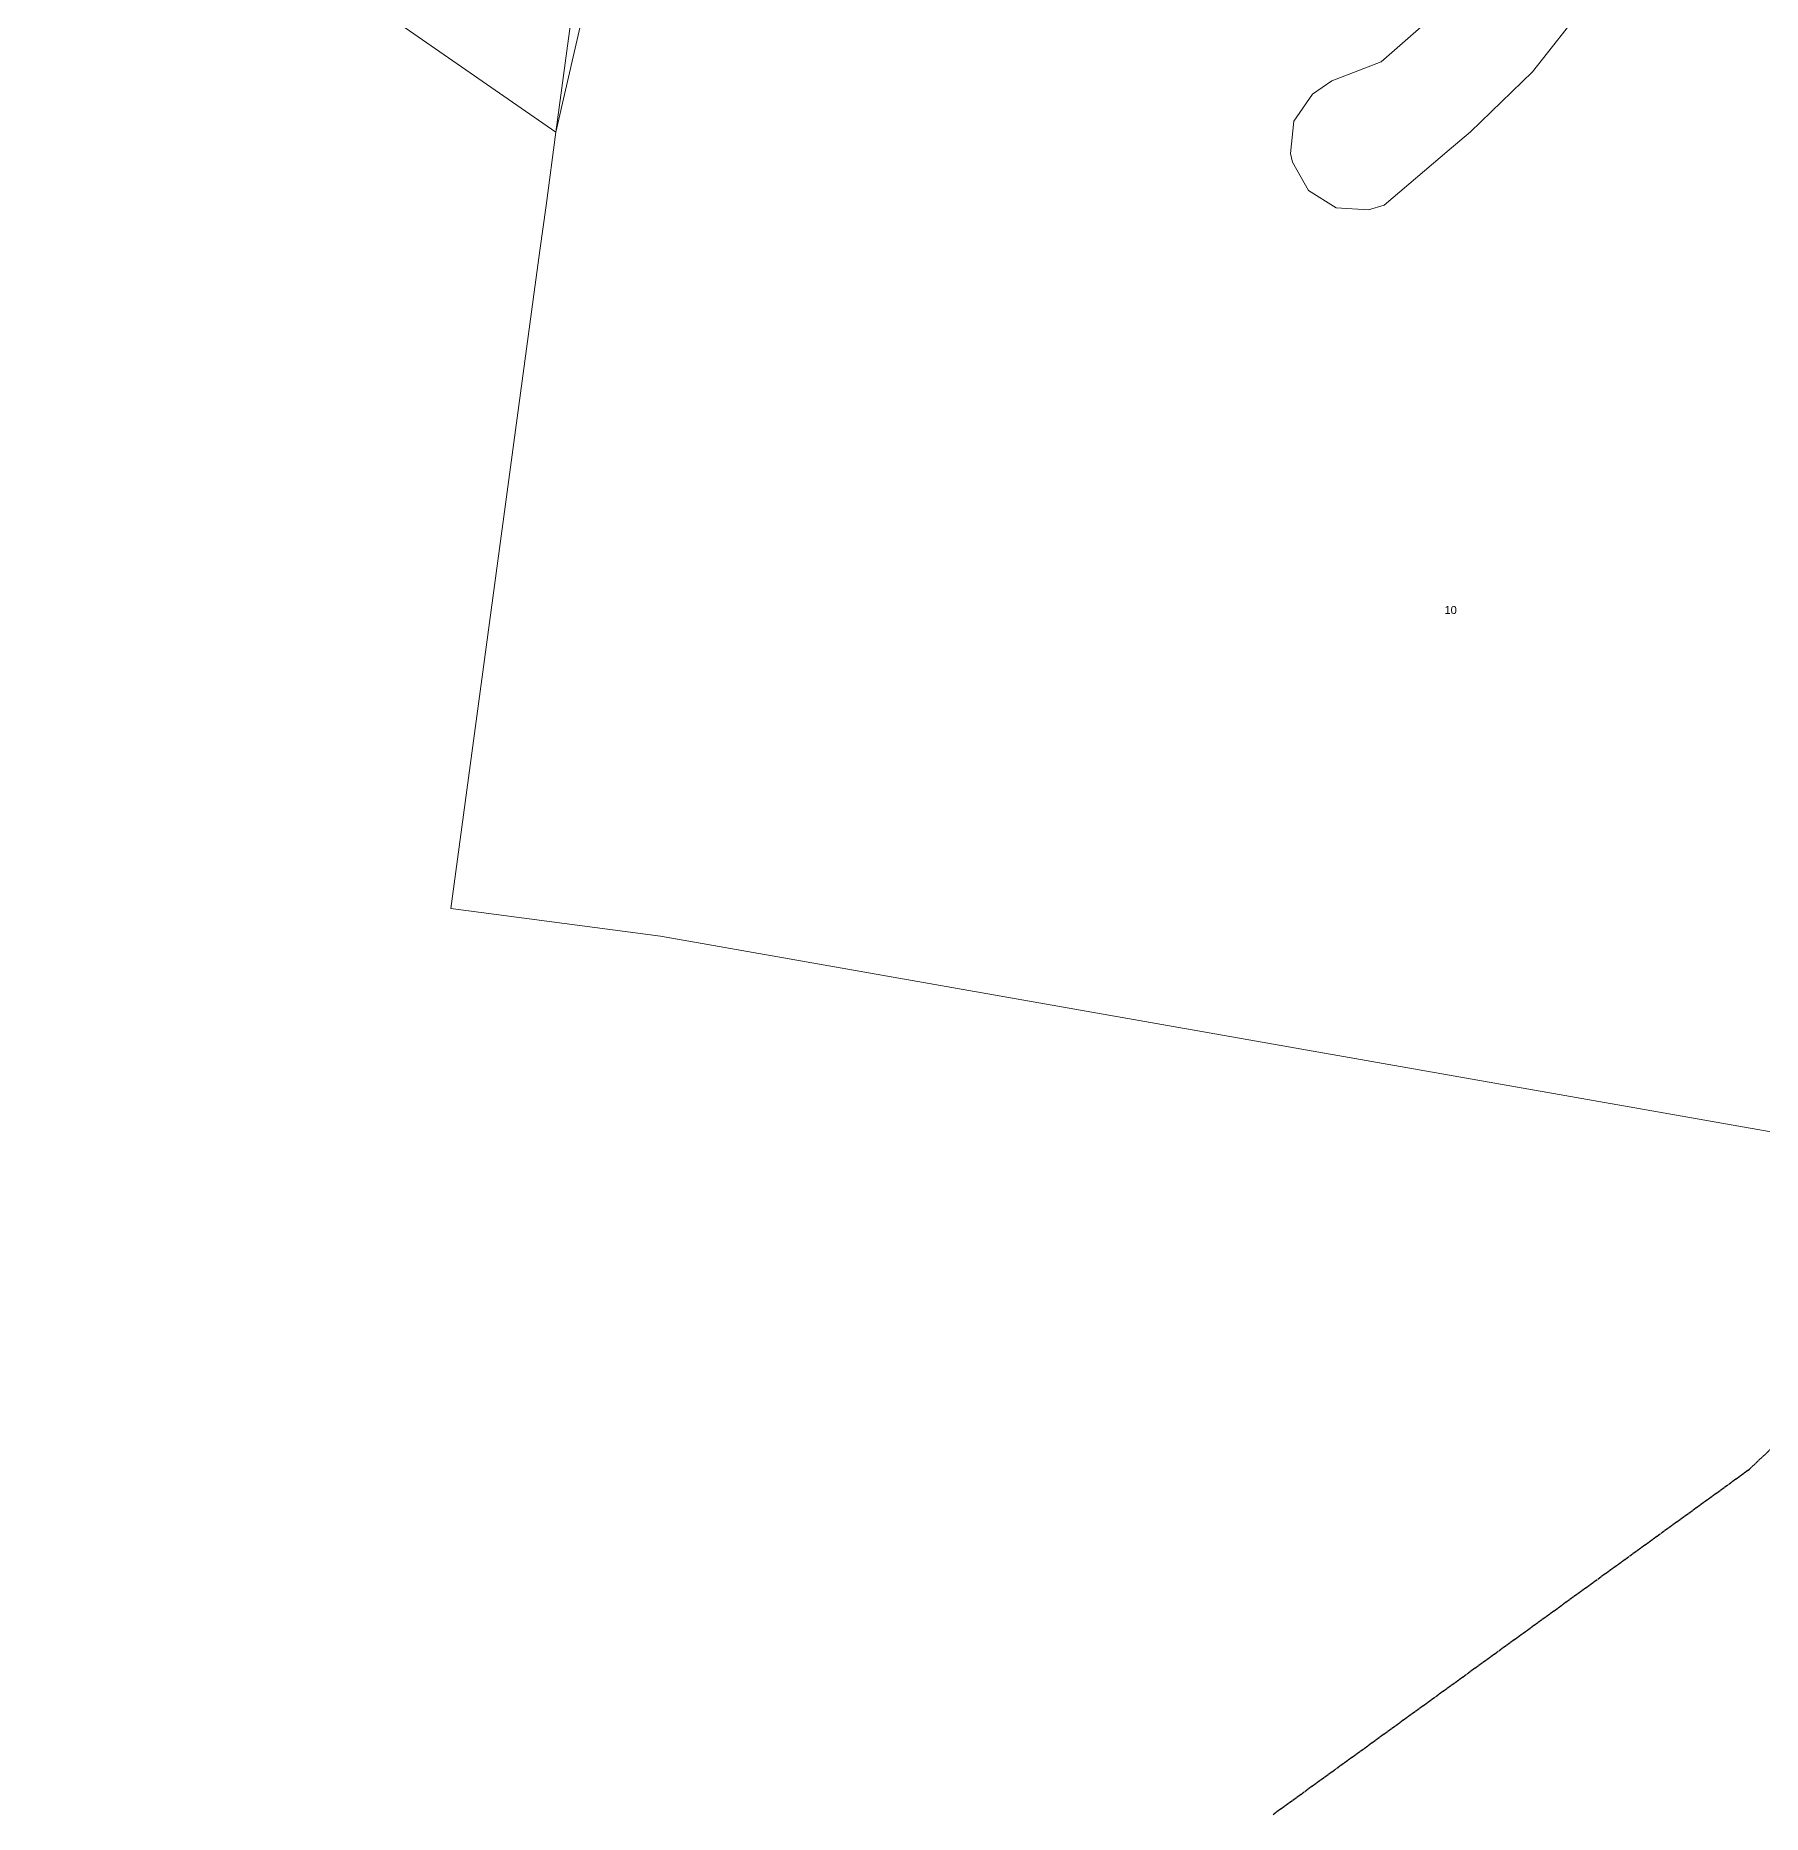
# Model space of a CAD drawing. Header units: metres. Extents: x 268626 to 271256, y 6186812 to 6188765.
# Drawn here: x 268819.1 to 269207.6, y 6186820.7 to 6187220.8 of the extents above; entities that cross this region are included whole.
import ezdxf

# ---------------------------------------------------------------- set-up
doc = ezdxf.new("R2010")
doc.units = ezdxf.units.M
doc.linetypes.add('Cable Exist OH', pattern=[1, 1, 0])
for name, color, linetype, lineweight in [('Cadastre Land Parcels_SP_EXT', 96, 'Continuous', 15), ('Cadastre Roads_SP_EXT', 54, 'Continuous', 15), ('Mains_HV_EXT', 11, 'Continuous', 25)]:
    doc.layers.add(name, color=color, linetype=linetype, lineweight=lineweight)
doc.styles.get("Standard").update_dxf_attribs({"font": 'arial.ttf'})

msp = doc.modelspace()

# ---------------------------------------------------------------- linework, layer by layer
at = {"layer": 'Cadastre Land Parcels_SP_EXT', "linetype": 'Continuous'}
for points in [[(268985.5385, 6187413.8508), (268936.1796, 6187199.1075), (268933.9452, 6187182.5898), (268932.5758, 6187172.464), (268931.0824, 6187161.4249), (268912.558, 6187024.4701), (268959.6919, 6187018.2343), (269212.9205, 6186973.6751), (269214.3447, 6186975.1491), (269222.7086, 6186984.8662), (269238.478, 6187003.1851), (269254.7402, 6187022.0772), (269271.3888, 6187041.4177), (269275.6565, 6187047.3738), (269283.8261, 6187058.7764), (269317.6683, 6187106.0093), (269337.4949, 6187134.6734), (269350.3291, 6187153.2267), (269327.9786, 6187156.2724), (269359.539, 6187201.8974), (269216.1946, 6187321.4122)], [(269167.8991, 6187227.9648), (269155.8432, 6187212.669), (269141.9263, 6187199.1608), (269137.0836, 6187195.1126), (269122.477, 6187182.6488), (269118.969, 6187181.5957), (269111.6908, 6187182.1125), (269111.6908, 6187182.1125), (269105.4643, 6187185.9577), (269101.8486, 6187192.336), (269101.3963, 6187194.3137), (269102.1988, 6187201.6106), (269106.3488, 6187207.6245), (269110.6927, 6187210.6753), (269121.8021, 6187214.9058), (269132.5902, 6187224.3358)]]:
    msp.add_lwpolyline(points, dxfattribs=at)
for points in [[(268985.5385, 6187413.8508), (268963.0174, 6187397.9677), (268953.8057, 6187329.716), (268949.7303, 6187299.5139), (268936.1796, 6187199.1075), (268985.5385, 6187413.8508)], [(268949.7303, 6187299.5139), (268838.0748, 6187314.5614), (268831.4092, 6187309.8589), (268819.1077, 6187298.6289), (268863.4886, 6187249.4809), (268936.1796, 6187199.1075), (268949.7303, 6187299.5139)]]:
    msp.add_lwpolyline(points, close=True, dxfattribs=at)
at = {"layer": 'Cadastre Roads_SP_EXT', "linetype": 'Continuous'}
msp.add_lwpolyline([(269132.5903, 6187224.3358), (269121.802, 6187214.9058), (269110.6927, 6187210.6753), (269106.3488, 6187207.6245), (269102.1988, 6187201.6106), (269101.3964, 6187194.3137), (269101.8486, 6187192.336), (269105.4644, 6187185.9577), (269111.6908, 6187182.1125), (269118.9689, 6187181.5957), (269122.4771, 6187182.6488), (269137.0835, 6187195.1126), (269141.9262, 6187199.1607), (269155.8433, 6187212.669), (269167.8991, 6187227.9647)], dxfattribs=at)
at = {"layer": 'Mains_HV_EXT', "linetype": 'Cable Exist OH', "flags": 128}
msp.add_lwpolyline([(269097.4815, 6186820.7194), (269204.649, 6186898.3779), (269285.3079, 6186974.5829), (269360.7483, 6187076.4486), (269427.6618, 6187170.791), (269494.7645, 6187269.6406), (269562.5427, 6187367.921), (269651.3496, 6187496.8671), (269720.7077, 6187598.0717), (269798.4062, 6187710.3414), (269860.7019, 6187800.7246)], dxfattribs=at)

# ---------------------------------------------------------------- texts
at = {"layer": 'Cadastre Land Parcels_SP_EXT'}
msp.add_text('10', height=1.8, dxfattribs=at).set_placement((269136.0485, 6187090.7156))

doc.saveas('drawing.dxf')
